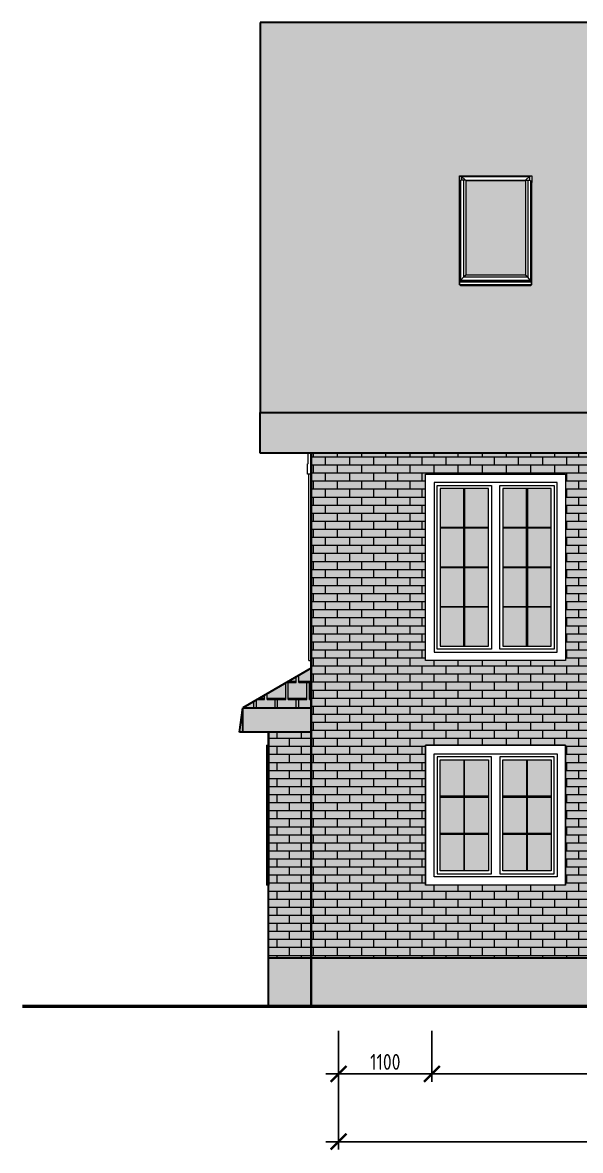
# Model space of a CAD drawing. Header units: millimetres. Extents: x -56498 to 234605, y -296269 to -29969.
# Drawn here: x 200259 to 206834, y -137920 to -124617 of the extents above; entities that cross this region are included whole.
import ezdxf

# ---------------------------------------------------------------- set-up
doc = ezdxf.new("R2010")
doc.units = ezdxf.units.MM
doc.header["$LTSCALE"] = 100
doc.header["$PDMODE"] = 35
for name, color, linetype, lineweight in [('0.3', 7, 'Continuous', 30), ('0.5', 7, 'Continuous', 50), ('Розміри 0.09', 5, 'Continuous', 9), ('Тонкі 0.18', 142, 'Continuous', 18), ('Штрихування 0.09', 253, 'Continuous', 9)]:
    doc.layers.add(name, color=color, linetype=linetype, lineweight=lineweight)
doc.styles.add('GOST 2.304', font='CS_Gost2304.shx')
doc.dimstyles.new('SPDS', dxfattribs={"dimscale": 100, "dimtxt": 2.5, "dimasz": 2.5, "dimexe": 1.25, "dimexo": 0.625, "dimtad": 1, "dimrnd": 0.001, "dimtxsty": 'GOST 2.304', "dimblk": 'ARCHTICK', "dimcen": 2.5, "dimdle": 2, "dimadec": 0, "dimazin": 2, "dimtfac": 0.75, "dimtmove": 1, "dimatfit": 3, "dimfxl": 0, "dimtolj": 1, "dimarcsym": 0})
pattern_1 = [(0, (15, 0), (125, 200), [220, -30]), (0, (15, 15), (125, 200), [220, -30]), (90, (235, 0), (-125, 200), [200, -200]), (90, (265, 0), (-125, 200), [200, -200])]

# ---------------------------------------------------------------- blocks, each defined once
blk = doc.blocks.new('_ArchTick')
at = {"color": 0, "linetype": 'ByBlock', "const_width": 0.15}
blk.add_lwpolyline([(-0.5, -0.5), (0.5, 0.5)], dxfattribs=at)
blk = doc.blocks.new('*D301')
at = {"layer": 'Defpoints', "color": 0, "transparency": 16777216}
for p in [(203984, -136461), (205084, -136461), (205084, -137017)]:
    blk.add_point(p, dxfattribs=at)
at = {"layer": 'Розміри 0.09', "color": 0, "lineweight": -2, "transparency": 16777216}
for p, q in [((203984, -136508), (203984, -137110)), ((205084, -136508), (205084, -137110)), ((203834, -137017), (205234, -137017))]:
    blk.add_line(p, q, dxfattribs=at)
at = {"layer": 'Розміри 0.09', "color": 0, "lineweight": -2, "transparency": 16777216, "xscale": 187.5, "yscale": 187.5, "zscale": 187.5, "rotation": 180}
blk.add_blockref('_ArchTick', (203984, -137017), dxfattribs=at)
at = {"layer": 'Розміри 0.09', "color": 0, "lineweight": -2, "transparency": 16777216, "xscale": 187.5, "yscale": 187.5, "zscale": 187.5}
blk.add_blockref('_ArchTick', (205084, -137017), dxfattribs=at)
at = {"layer": 'Розміри 0.09', "color": 0, "transparency": 16777216, "insert": (204534, -136876), "char_height": 187.5, "attachment_point": 5, "style": 'GOST 2.304'}
blk.add_mtext('\\A1;1100', dxfattribs=at)
blk = doc.blocks.new('*D302')
at = {"layer": 'Defpoints', "color": 0, "transparency": 16777216}
for p in [(205084, -136461), (211484, -136660), (211484, -137017)]:
    blk.add_point(p, dxfattribs=at)
at = {"layer": 'Розміри 0.09', "color": 0, "lineweight": -2, "transparency": 16777216}
for p, q in [((205084, -136508), (205084, -137110)), ((211484, -136707), (211484, -137110)), ((204934, -137017), (211634, -137017))]:
    blk.add_line(p, q, dxfattribs=at)
at = {"layer": 'Розміри 0.09', "color": 0, "lineweight": -2, "transparency": 16777216, "xscale": 187.5, "yscale": 187.5, "zscale": 187.5, "rotation": 180}
blk.add_blockref('_ArchTick', (205084, -137017), dxfattribs=at)
at = {"layer": 'Розміри 0.09', "color": 0, "lineweight": -2, "transparency": 16777216, "xscale": 187.5, "yscale": 187.5, "zscale": 187.5}
blk.add_blockref('_ArchTick', (211484, -137017), dxfattribs=at)
at = {"layer": 'Розміри 0.09', "color": 0, "transparency": 16777216, "insert": (208284, -136871), "char_height": 187.5, "attachment_point": 5, "style": 'GOST 2.304'}
blk.add_mtext('\\A1;6400', dxfattribs=at)
blk = doc.blocks.new('*D307')
at = {"layer": 'Defpoints', "color": 0, "transparency": 16777216}
for p in [(203984, -137017), (224984, -137017), (224984, -137817)]:
    blk.add_point(p, dxfattribs=at)
at = {"layer": 'Розміри 0.09', "color": 0, "lineweight": -2, "transparency": 16777216}
for p, q in [((203984, -137063), (203984, -137910)), ((224984, -137063), (224984, -137910)), ((203834, -137817), (225134, -137817))]:
    blk.add_line(p, q, dxfattribs=at)
at = {"layer": 'Розміри 0.09', "color": 0, "lineweight": -2, "transparency": 16777216, "xscale": 187.5, "yscale": 187.5, "zscale": 187.5, "rotation": 180}
blk.add_blockref('_ArchTick', (203984, -137817), dxfattribs=at)
at = {"layer": 'Розміри 0.09', "color": 0, "lineweight": -2, "transparency": 16777216, "xscale": 187.5, "yscale": 187.5, "zscale": 187.5}
blk.add_blockref('_ArchTick', (224984, -137817), dxfattribs=at)
at = {"layer": 'Розміри 0.09', "color": 0, "transparency": 16777216, "insert": (213868, -137669), "char_height": 187.5, "attachment_point": 5, "style": 'GOST 2.304'}
blk.add_mtext('\\A1;21000', dxfattribs=at)

msp = doc.modelspace()

# ---------------------------------------------------------------- hatches: boundary and pattern name
at = {"layer": 'Тонкі 0.18', "ltscale": 0.75, "true_color": 0xa64f21}
h = msp.add_hatch(color=34, dxfattribs=at)
h.paths.add_polyline_path([(208484.132, -126486.868), (208482.181, -126487.889), (208482.181, -126424.836), (208909.171, -126424.836), (208909.171, -124616.629), (205834.182, -124616.629), (205834.182, -126424.836), (206261.127, -126424.836), (206261.127, -126487.889), (206259.177, -126486.866), (206259.177, -127679.927), (206259.177, -127723.222), (205834.182, -127723.222), (205834.182, -129216.656), (208909.171, -129216.656), (208909.171, -127723.222), (208484.132, -127723.222), (208484.132, -127679.927)])
h.paths.add_polyline_path([(205834.182, -124616.629), (203059.171, -124616.629), (203059.171, -129216.656), (205834.182, -129216.656), (205834.182, -127723.222), (205409.166, -127723.222), (205409.166, -127679.927), (205409.166, -126486.846), (205407.162, -126487.889), (205407.162, -126424.836), (205834.182, -126424.836)])
h.paths.add_polyline_path([(214214.128, -124933.064), (214214.128, -124616.629), (208909.171, -124616.629), (208909.171, -126424.836), (209336.161, -126424.836), (209336.161, -126487.889), (209334.135, -126486.846), (209334.135, -127679.927), (209334.135, -127723.222), (208909.171, -127723.222), (208909.171, -129216.656), (210559.166, -129216.656), (211496.961, -128117.534)])
at = {"layer": 'Тонкі 0.18', "ltscale": 0.75, "true_color": 0xf4ebd8}
h = msp.add_hatch(color=254, dxfattribs=at)
h.paths.add_polyline_path([(207474.228, -131566.621), (207159.229, -131566.621), (207159.229, -131646.609), (207474.228, -131646.609)], flags=17)
h.paths.add_polyline_path([(207474.228, -131686.603), (207226.686, -131686.603), (207474.228, -131868.864)], flags=17)
h.paths.add_polyline_path([(207474.228, -131968.211), (207159.229, -131736.276), (207159.229, -132306.922), (207474.228, -132074.987)], flags=17)
h.paths.add_polyline_path([(207709.758, -132141.619), (207518.731, -132141.619), (207226.686, -132356.595), (208001.803, -132356.595)], flags=17)
h.paths.add_polyline_path([(208069.26, -132141.619), (207844.696, -132141.619), (208069.26, -132306.922)], flags=17)
h.paths.add_polyline_path([(208383.792, -132141.619), (208159.228, -132141.619), (208159.228, -132306.922)], flags=17)
h.paths.add_polyline_path([(208709.757, -132141.619), (208518.73, -132141.619), (208226.685, -132356.595), (209001.803, -132356.595)], flags=17)
h.paths.add_polyline_path([(209069.26, -132141.619), (208844.696, -132141.619), (209069.26, -132306.922)], flags=17)
h.paths.add_polyline_path([(207474.153, -129941.65), (209124.186, -129941.65), (210774.143, -129941.65), (210774.143, -131041.634), (211159.151, -131041.634), (211159.151, -129941.65), (211159.151, -129821.593), (211159.151, -128911.636), (211159.151, -128898.636), (210559.166, -129601.814), (210559.127, -129601.78), (210480.154, -129694.333), (203659.171, -129694.333), (203659.171, -131041.634), (205009.166, -131041.634), (205009.166, -129941.65), (206659.191, -129941.65), (206659.191, -131041.634), (207474.153, -131041.634)])
h.paths.add_polyline_path([(207474.153, -131041.634), (206659.191, -131041.634), (206659.191, -132141.619), (205009.166, -132141.619), (205009.166, -131041.634), (203659.171, -131041.634), (203659.171, -133966.634), (205009.166, -133966.634), (205009.166, -133141.618), (206659.191, -133141.618), (206659.191, -133966.634), (207474.153, -133966.634), (207474.153, -133141.618), (210774.143, -133141.618), (210774.143, -133966.634), (211159.151, -133966.634), (211159.151, -132666.595), (207009.206, -132666.595), (207009.206, -132416.598), (207059.206, -132416.598), (207059.206, -131566.621), (207049.226, -131566.621), (207049.226, -131526.627), (207474.153, -131526.627)])
h.paths.add_polyline_path([(211159.151, -133966.634), (210774.143, -133966.634), (210774.143, -134791.651), (207474.153, -134791.651), (207474.153, -133966.634), (206659.191, -133966.634), (206659.191, -134791.576), (206659.191, -134791.651), (205009.166, -134791.651), (205009.166, -133966.634), (203659.171, -133966.634), (203659.171, -135646.592), (211159.151, -135646.592)])
h.paths.add_polyline_path([(211159.151, -131041.634), (210774.143, -131041.634), (210774.143, -131526.627), (211159.151, -131526.627)])
h.paths.add_polyline_path([(211069.258, -131566.621), (210774.218, -131566.621), (210774.218, -131646.609), (211069.258, -131646.609)], flags=17)
h.paths.add_polyline_path([(211001.801, -131686.603), (210774.218, -131686.603), (210774.218, -131854.172)], flags=17)
h.paths.add_polyline_path([(211069.258, -131736.276), (210774.218, -131953.515), (210774.218, -132089.741), (211069.258, -132306.922)], flags=17)
h.paths.add_polyline_path([(210774.218, -132189.07), (210774.218, -132356.595), (211001.801, -132356.595)], flags=17)
at = {"layer": 'Тонкі 0.18', "ltscale": 0.75, "true_color": 0xa64f21}
msp.add_hatch(color=34, dxfattribs=at).paths.add_polyline_path([(203659.171, -132233.462), (202854.361, -132698.082), (203659.171, -132698.082)])
at = {"layer": 'Тонкі 0.18', "ltscale": 0.75, "true_color": 0xf4ebd8}
h = msp.add_hatch(color=254, dxfattribs=at)
h.paths.add_polyline_path([(203659.171, -132986.819), (203159.171, -132986.819), (203159.171, -133966.634), (203659.171, -133966.634)])
h.paths.add_polyline_path([(203659.171, -133966.634), (203159.171, -133966.634), (203159.171, -135646.592), (203659.171, -135646.592)])
at = {"layer": 'Штрихування 0.09', "ltscale": 0.75}
h = msp.add_hatch(dxfattribs=at)
h.set_pattern_fill('SQSHNGLE', color=256, scale=500, style=0, pattern_type=2)
h.set_pattern_definition(pattern_1)
h.paths.add_polyline_path([(208484.132, -126486.868), (208482.181, -126487.889), (208482.181, -126424.836), (208909.171, -126424.836), (208909.171, -124616.629), (205834.182, -124616.629), (205834.182, -126424.836), (206261.127, -126424.836), (206261.127, -126487.889), (206259.177, -126486.866), (206259.177, -127679.927), (206259.177, -127723.222), (205834.182, -127723.222), (205834.182, -129216.656), (208909.171, -129216.656), (208909.171, -127723.222), (208484.132, -127723.222), (208484.132, -127679.927)])
h.paths.add_polyline_path([(205834.182, -124616.629), (203059.171, -124616.629), (203059.171, -129216.656), (205834.182, -129216.656), (205834.182, -127723.222), (205409.166, -127723.222), (205409.166, -127679.927), (205409.166, -126486.846), (205407.162, -126487.889), (205407.162, -126424.836), (205834.182, -126424.836)])
h.paths.add_polyline_path([(214214.128, -124933.064), (214214.128, -124616.629), (208909.171, -124616.629), (208909.171, -126424.836), (209336.161, -126424.836), (209336.161, -126487.889), (209334.135, -126486.846), (209334.135, -127679.927), (209334.135, -127723.222), (208909.171, -127723.222), (208909.171, -129216.656), (210559.166, -129216.656), (211496.961, -128117.534)])
at = {"layer": 'Штрихування 0.09'}
h = msp.add_hatch(color=7, dxfattribs=at)
h.set_gradient(color1=(209, 255, 255), color2=(250, 255, 255), one_color=1, tint=0.99)
h.paths.add_polyline_path([(209260.6, -126478.322), (208557.742, -126478.322), (208557.742, -127595.264), (209260.6, -127595.264)])
h.paths.add_polyline_path([(206185.642, -126478.322), (205482.723, -126478.322), (205482.723, -127595.264), (206185.642, -127595.264)])
at = {"layer": 'Штрихування 0.09', "ltscale": 0.75}
h = msp.add_hatch(dxfattribs=at)
h.set_pattern_fill('AR-BRSTD', color=256, scale=1.4, style=0)
h.paths.add_polyline_path([(207474.228, -131566.621), (207159.229, -131566.621), (207159.229, -131646.609), (207474.228, -131646.609)], flags=17)
h.paths.add_polyline_path([(207474.228, -131686.603), (207226.686, -131686.603), (207474.228, -131868.864)], flags=17)
h.paths.add_polyline_path([(207474.228, -131968.211), (207159.229, -131736.276), (207159.229, -132306.922), (207474.228, -132074.987)], flags=17)
h.paths.add_polyline_path([(207709.758, -132141.619), (207518.731, -132141.619), (207226.686, -132356.595), (208001.803, -132356.595)], flags=17)
h.paths.add_polyline_path([(208069.26, -132141.619), (207844.696, -132141.619), (208069.26, -132306.922)], flags=17)
h.paths.add_polyline_path([(208383.792, -132141.619), (208159.228, -132141.619), (208159.228, -132306.922)], flags=17)
h.paths.add_polyline_path([(208709.757, -132141.619), (208518.73, -132141.619), (208226.685, -132356.595), (209001.803, -132356.595)], flags=17)
h.paths.add_polyline_path([(209069.26, -132141.619), (208844.696, -132141.619), (209069.26, -132306.922)], flags=17)
h.paths.add_polyline_path([(207474.153, -129941.65), (209124.186, -129941.65), (210774.143, -129941.65), (210774.143, -131041.634), (211159.151, -131041.634), (211159.151, -129941.65), (211159.151, -129821.593), (211159.151, -128911.636), (211159.151, -128898.636), (210559.166, -129601.814), (210559.127, -129601.78), (210480.154, -129694.333), (203659.171, -129694.333), (203659.171, -131041.634), (205009.166, -131041.634), (205009.166, -129941.65), (206659.191, -129941.65), (206659.191, -131041.634), (207474.153, -131041.634)])
h.paths.add_polyline_path([(207474.153, -131041.634), (206659.191, -131041.634), (206659.191, -132141.619), (205009.166, -132141.619), (205009.166, -131041.634), (203659.171, -131041.634), (203659.171, -133966.634), (205009.166, -133966.634), (205009.166, -133141.618), (206659.191, -133141.618), (206659.191, -133966.634), (207474.153, -133966.634), (207474.153, -133141.618), (210774.143, -133141.618), (210774.143, -133966.634), (211159.151, -133966.634), (211159.151, -132666.595), (207009.206, -132666.595), (207009.206, -132416.598), (207059.206, -132416.598), (207059.206, -131566.621), (207049.226, -131566.621), (207049.226, -131526.627), (207474.153, -131526.627)])
h.paths.add_polyline_path([(211159.151, -133966.634), (210774.143, -133966.634), (210774.143, -134791.651), (207474.153, -134791.651), (207474.153, -133966.634), (206659.191, -133966.634), (206659.191, -134791.576), (206659.191, -134791.651), (205009.166, -134791.651), (205009.166, -133966.634), (203659.171, -133966.634), (203659.171, -135646.592), (211159.151, -135646.592)])
h.paths.add_polyline_path([(211159.151, -131041.634), (210774.143, -131041.634), (210774.143, -131526.627), (211159.151, -131526.627)])
h.paths.add_polyline_path([(211069.258, -131566.621), (210774.218, -131566.621), (210774.218, -131646.609), (211069.258, -131646.609)], flags=17)
h.paths.add_polyline_path([(211001.801, -131686.603), (210774.218, -131686.603), (210774.218, -131854.172)], flags=17)
h.paths.add_polyline_path([(211069.258, -131736.276), (210774.218, -131953.515), (210774.218, -132089.741), (211069.258, -132306.922)], flags=17)
h.paths.add_polyline_path([(210774.218, -132189.07), (210774.218, -132356.595), (211001.801, -132356.595)], flags=17)
at = {"layer": 'Штрихування 0.09', "true_color": 0xa64517}
h = msp.add_hatch(color=34, dxfattribs=at)
h.paths.add_polyline_path([(225909.124, -129216.656), (218409.166, -129216.656), (218488.103, -129694.333), (225909.124, -129694.333)])
h.paths.add_polyline_path([(210559.166, -129216.656), (203059.171, -129216.656), (203059.171, -129694.333), (210480.154, -129694.333)])
at = {"layer": 'Штрихування 0.09'}
h = msp.add_hatch(color=7, dxfattribs=at)
h.set_gradient(color1=(209, 255, 255), color2=(250, 255, 255), one_color=1, tint=0.99)
h.paths.add_polyline_path([(205179.239, -130111.605), (205459.242, -130111.605), (205459.242, -130569.097), (205179.239, -130569.097)])
h.paths.add_polyline_path([(205469.237, -130111.605), (205749.232, -130111.605), (205749.232, -130569.097), (205469.237, -130569.097)])
h.paths.add_polyline_path([(205469.237, -130579.152), (205749.232, -130579.152), (205749.232, -131036.644), (205469.237, -131036.644)])
h.paths.add_polyline_path([(205179.239, -130579.152), (205459.242, -130579.152), (205459.242, -131036.644), (205179.239, -131036.644)])
h.paths.add_polyline_path([(205179.239, -131046.624), (205459.242, -131046.624), (205459.242, -131504.116), (205179.239, -131504.116)])
h.paths.add_polyline_path([(205469.237, -131046.624), (205749.232, -131046.624), (205749.232, -131504.116), (205469.237, -131504.116)])
h.paths.add_polyline_path([(205469.237, -131514.096), (205749.232, -131514.096), (205749.232, -131971.588), (205469.237, -131971.588)])
h.paths.add_polyline_path([(205179.239, -131514.096), (205459.242, -131514.096), (205459.242, -131971.588), (205179.239, -131971.588)])
h.paths.add_polyline_path([(205919.263, -131514.096), (206199.221, -131514.096), (206199.221, -131971.588), (205919.263, -131971.588)])
h.paths.add_polyline_path([(206209.2, -131514.096), (206489.233, -131514.096), (206489.233, -131971.588), (206209.2, -131971.588)])
h.paths.add_polyline_path([(206209.2, -131046.624), (206489.233, -131046.624), (206489.233, -131504.116), (206209.2, -131504.116)])
h.paths.add_polyline_path([(205919.263, -131046.624), (206199.221, -131046.624), (206199.221, -131504.116), (205919.263, -131504.116)])
h.paths.add_polyline_path([(205919.263, -130579.152), (206199.221, -130579.152), (206199.221, -131036.644), (205919.263, -131036.644)])
h.paths.add_polyline_path([(206209.2, -130579.152), (206489.233, -130579.152), (206489.233, -131036.644), (206209.2, -131036.644)])
h.paths.add_polyline_path([(206209.2, -130111.605), (206489.233, -130111.605), (206489.233, -130569.097), (206209.2, -130569.097)])
h.paths.add_polyline_path([(205919.263, -130111.605), (206199.221, -130111.605), (206199.221, -130569.097), (205919.263, -130569.097)])
at = {"layer": 'Штрихування 0.09', "ltscale": 0.75}
h = msp.add_hatch(dxfattribs=at)
h.set_pattern_fill('SQSHNGLE', color=256, scale=500, style=0, pattern_type=2)
h.set_pattern_definition(pattern_1)
h.paths.add_polyline_path([(203659.171, -132233.462), (202854.361, -132698.082), (203659.171, -132698.082)])
at = {"layer": 'Штрихування 0.09', "true_color": 0xa64517}
msp.add_hatch(color=34, dxfattribs=at).paths.add_polyline_path([(203659.171, -132698.082), (202854.361, -132698.082), (202854.361, -132986.819), (203659.171, -132986.819)])
at = {"layer": 'Штрихування 0.09', "ltscale": 0.75}
h = msp.add_hatch(dxfattribs=at)
h.set_pattern_fill('AR-BRSTD', color=256, scale=1.4, style=0)
h.paths.add_polyline_path([(203659.171, -132986.819), (203159.171, -132986.819), (203159.171, -133966.634), (203659.171, -133966.634)])
h.paths.add_polyline_path([(203659.171, -133966.634), (203159.171, -133966.634), (203159.171, -135646.592), (203659.171, -135646.592)])
at = {"layer": 'Штрихування 0.09'}
msp.add_hatch(color=256, dxfattribs=at).paths.add_polyline_path([(205884.149, -133276.607), (205784.201, -133276.607), (205784.201, -133276.982), (205884.149, -133276.982), (205884.149, -133276.607)], flags=0)
h = msp.add_hatch(color=7, dxfattribs=at)
h.set_gradient(color1=(209, 255, 255), color2=(250, 255, 255), one_color=1, tint=0.99)
h.paths.add_polyline_path([(205179.187, -133311.649), (205459.22, -133311.649), (205459.22, -133741.603), (205179.187, -133741.603)])
h.paths.add_polyline_path([(205469.199, -133311.649), (205749.157, -133311.649), (205749.157, -133741.603), (205469.199, -133741.603)])
h.paths.add_polyline_path([(205469.199, -133751.582), (205749.157, -133751.582), (205749.157, -134181.611), (205469.199, -134181.611)])
h.paths.add_polyline_path([(205179.187, -133751.582), (205459.22, -133751.582), (205459.22, -134181.611), (205179.187, -134181.611)])
h.paths.add_polyline_path([(205179.187, -134191.591), (205459.22, -134191.591), (205459.22, -134621.62), (205179.187, -134621.62)])
h.paths.add_polyline_path([(205469.199, -134191.591), (205749.157, -134191.591), (205749.157, -134621.62), (205469.199, -134621.62)])
h.paths.add_polyline_path([(205919.188, -134191.591), (206199.221, -134191.591), (206199.221, -134621.62), (205919.188, -134621.62)])
h.paths.add_polyline_path([(205919.188, -133751.582), (206199.221, -133751.582), (206199.221, -134181.611), (205919.188, -134181.611)])
h.paths.add_polyline_path([(205919.188, -133311.649), (206199.221, -133311.649), (206199.221, -133741.603), (205919.188, -133741.603)])
h.paths.add_polyline_path([(206209.2, -133311.649), (206489.158, -133311.649), (206489.158, -133741.603), (206209.2, -133741.603)])
h.paths.add_polyline_path([(206209.2, -133751.582), (206489.158, -133751.582), (206489.158, -134181.611), (206209.2, -134181.611)])
h.paths.add_polyline_path([(206209.2, -134191.591), (206489.158, -134191.591), (206489.158, -134621.62), (206209.2, -134621.62)])
at = {"layer": 'Штрихування 0.09', "ltscale": 0.75}
h = msp.add_hatch(dxfattribs=at)
h.set_pattern_fill('FLGSTONE', scale=1000, angle=30, style=0, pattern_type=2)
h.set_pattern_definition([(30, (0, 0), (-500, 866.0254), [200, -800]), (30, (635.5, 459.3), (-500, 866.0254), [180, -820]), (30, (632.8, 503.9), (-500, 866.0254), [160, -840]), (30, (171.8, 422.5), (-500, 866.0254), [120, -40, 80, -760]), (30, (-150, 259.8), (-500, 866.0254), [60, -840, 60, -40]), (30, (169.1, 467.1), (-500, 866.0254), [200, -800]), (30, (626.7, 754.4), (-500, 866.0254), [140, -860]), (30, (131.1, 653), (-500, 866.0254), [140, -40, 260, -560]), (30, (128.4, 697.7), (-500, 866.0254), [240, -40, 60, -40, 40, -580]), (30, (-42.9, 714.3), (-500, 866.0254), [100, -900]), (30, (-62.9, 748.9), (-500, 866.0254), [120, -880]), (30, (100.3, 866.2), (-500, 866.0254), [100, -900]), (30, (-256.1, 683.5), (-500, 866.0254), [100, -900]), (30, (80.3, 900.9), (-500, 866.0254), [120, -880]), (30, (-310.7, 698.2), (-500, 866.0254), [120, -880]), (30, (-202.2, 830.1), (-500, 866.0254), [240, -240, 80, -40, 120, -280]), (30, (-222.2, 864.8), (-500, 866.0254), [240, -240, 240, -280]), (30, (-480, 831.4), (-500, 866.0254), [200, -800]), (120, (0, 0), (-866.0254, -500), [300, -540, 120, -40]), (120, (173.2, 100), (-866.0254, -500), [160, -600, 200, -40]), (120, (207.8, 120), (-866.0254, -500), [160, -600, 60, -40, 100, -40]), (120, (134.4, 447.1), (-866.0254, -500), [60, -940]), (120, (169.1, 467.1), (-866.0254, -500), [60, -940]), (120, (93.7, 677.7), (-866.0254, -500), [100, -900]), (120, (128.4, 697.7), (-866.0254, -500), [100, -900]), (120, (390.3, 363.9), (-866.0254, -500), [160, -460, 340, -40]), (120, (342.3, 567.1), (-866.0254, -500), [180, -820]), (120, (376.9, 587.1), (-866.0254, -500), [180, -820]), (120, (355.7, 343.9), (-866.0254, -500), [160, -440, 100, -40, 220, -40]), (120, (178.9, 1050.1), (-866.0254, -500), [180, -820]), (120, (193.5, 1104.8), (-866.0254, -500), [160, -840]), (120, (598.2, 483.9), (-866.0254, -500), [80, -920]), (120, (632.8, 503.9), (-866.0254, -500), [80, -340, 280, -300]), (120, (457.5, 887.7), (-866.0254, -500), [280, -720]), (120, (592.1, 734.4), (-866.0254, -500), [160, -840]), (120, (626.7, 754.4), (-866.0254, -500), [160, -840]), (120, (771.4, 583.9), (-866.0254, -500), [180, -560, 220, -40]), (75, (-300, 519.6), (-500, 866.0253), [169.7056, -1244.508]), (75, (-118.04, 324.45), (-500, 866.0253), [169.7056, -1244.508]), (75, (-73.4, 327.1), (-500, 866.0253), [169.7056, -1244.508]), (75, (90.5, 283.2), (-500, 866.0253), [169.7056, -1244.508]), (75, (127.85, 258.56), (-500, 866.0253), [169.7056, -1244.058]), (75, (568.9, 374.64), (-500, 866.0253), [113.137, -1301.0765]), (75, (592.8, 573.2), (-500, 866.0253), [141.4213, -1272.7922]), (75, (555.5, 597.85), (-500, 866.0253), [141.4213, -1272.7922]), (75, (492.1, 907.65), (-500, 866.0253), [254.5584, -1159.655]), (75, (546.74, 893), (-500, 866.0253), [84.853, -1329.3607]), (75, (613.54, 377.3), (-500, 866.0253), [84.853, -1329.3607]), (75, (78.4, 784.26), (-500, 866.0253), [84.853, -1329.3607]), (75, (41.05, 808.9), (-500, 866.0253), [56.5685, -1357.645]), (165, (-87.5, 711.6), (-866.0253, -500), [84.853, -1329.3607]), (165, (-62.9, 748.9), (-866.0253, -500), [113.137, -1301.0765]), (345, (421.4, 1190.14), (866.0253, 500), [141.4213, -1272.7922]), (345, (-73.4, 327.1), (866.0253, 500), [169.7056, -1244.508]), (345, (-98.04, 289.8), (866.0253, 500), [197.9898, -1216.2237]), (345, (-420, 727.46), (866.0253, 500), [113.137, -1301.0765]), (236.56505, (355.7, 343.92), (-866.0254, -500), [268.33, -1967.738]), (236.56505, (375.7, 309.3), (-866.0254, -500), [268.33, -1967.738]), (183.43495, (101.77, 543.73), (-866.0254, -500), [134.16, -44.72, 223.61, -1833.578]), (183.43495, (104.45, 499.1), (-866.0254, -500), [134.16, -44.72, 223.61, -1833.578]), (183.43495, (588.9, 340), (-866.0254, -500), [178.8854, -2057.1826]), (183.43495, (568.9, 374.64), (-866.0254, -500), [178.8854, -2057.1826]), (183.43495, (558.2, 553.2), (-866.0254, -500), [178.8854, -2057.1826]), (183.43495, (555.5, 597.85), (-866.0254, -500), [178.8854, -2057.1826]), (93.43495, (-76.8, 533), (-500, 866.0254), [178.8854, -2057.1826]), (93.43495, (-32.15, 535.7), (-500, 866.0254), [178.8854, -2057.1826]), (93.43495, (221.58, 936.2), (-500, 866.0254), [134.16, -2101.908]), (93.43495, (139.1, 519.1), (-500, 866.0254), [134.16, -2101.908]), (93.43495, (101.77, 543.73), (-500, 866.0254), [134.16, -2101.908]), (93.43495, (184.26, 960.86), (-500, 866.0254), [89.4427, -2146.6253]), (326.56505, (186.94, 916.2), (500, -866.0254), [178.8854, -2057.1826]), (326.56505, (221.58, 936.2), (500, -866.0254), [178.8854, -2057.1826])])
h.paths.add_polyline_path([(225309.139, -135646.592), (217809.181, -135646.592), (217809.181, -136216.577), (225309.139, -136216.577)])
h.paths.add_polyline_path([(225809.101, -135646.592), (225309.139, -135646.592), (225309.139, -136216.577), (225809.101, -136216.577)])
h.paths.add_polyline_path([(217809.181, -135646.592), (211159.151, -135646.592), (211159.151, -136216.577), (217809.181, -136216.577)])
h.paths.add_polyline_path([(211159.151, -135646.592), (203659.171, -135646.592), (203659.171, -136216.577), (211159.151, -136216.577)])
h.paths.add_polyline_path([(203659.171, -135646.592), (203159.171, -135646.592), (203159.171, -136216.577), (203659.171, -136216.577)])
at = {"layer": 'Штрихування 0.09', "true_color": 0xcfd0cf}
h = msp.add_hatch(color=254, dxfattribs=at)
h.paths.add_polyline_path([(225309.139, -135646.592), (217809.181, -135646.592), (217809.181, -136216.577), (225309.139, -136216.577)])
h.paths.add_polyline_path([(225809.101, -135646.592), (225309.139, -135646.592), (225309.139, -136216.577), (225809.101, -136216.577)])
h.paths.add_polyline_path([(217809.181, -135646.592), (211159.151, -135646.592), (211159.151, -136216.577), (217809.181, -136216.577)])
h.paths.add_polyline_path([(211159.151, -135646.592), (203659.171, -135646.592), (203659.171, -136216.577), (211159.151, -136216.577)])
h.paths.add_polyline_path([(203659.171, -135646.592), (203159.171, -135646.592), (203159.171, -136216.577), (203659.171, -136216.577)])

# ---------------------------------------------------------------- linework, layer by layer
for p, q in [((205409.166, -126486.846), (205407.162, -126487.889)), ((206261.127, -126487.889), (206259.177, -126486.846))]:
    msp.add_line(p, q)
at = {"layer": '0.3'}
for p, q in [((203059.171, -124616.629), (203059.171, -129216.656)), ((214214.128, -124616.629), (203059.171, -124616.629)), ((214214.128, -124616.629), (203059.171, -124616.629)), ((203059.171, -124616.629), (203059.171, -129216.656)), ((203059.171, -129216.656), (210559.166, -129216.656)), ((203059.171, -129216.656), (210559.166, -129216.656)), ((203059.171, -129694.333), (203059.171, -129216.656)), ((210480.154, -129694.333), (203059.171, -129694.333)), ((210480.154, -129694.333), (203659.171, -129694.333)), ((203659.171, -129694.333), (203659.171, -136216.577)), ((203659.171, -136216.577), (203659.171, -129694.333)), ((203659.171, -132233.462), (202854.361, -132698.082)), ((203659.171, -132233.462), (202854.361, -132698.082)), ((202817.751, -132986.819), (202854.361, -132698.082)), ((202854.361, -132698.082), (203659.171, -132698.082)), ((202854.361, -132986.819), (202854.361, -132698.082)), ((202854.361, -132698.082), (203659.171, -132698.082)), ((203659.171, -132986.819), (202817.751, -132986.819)), ((203159.171, -132986.819), (203159.171, -134791.651)), ((203659.171, -132986.819), (203159.171, -132986.819)), ((203159.171, -136216.577), (203159.171, -132986.819)), ((203659.171, -136216.577), (203659.171, -132986.819)), ((203159.171, -135646.592), (225809.101, -135646.592))]:
    msp.add_line(p, q, dxfattribs=at)
at = {"layer": '0.5'}
msp.add_line((200259.171, -136216.577), (228709.101, -136216.577), dxfattribs=at)
at = {"layer": 'Тонкі 0.18'}
for p, q in [((205407.162, -126487.889), (205407.162, -126424.836)), ((205407.162, -126424.836), (206261.127, -126424.836)), ((205407.162, -126424.836), (205407.162, -126487.889)), ((205407.162, -126424.836), (206261.127, -126424.836)), ((205407.162, -126487.889), (205407.162, -126503.594)), ((205409.166, -127710.766), (205409.166, -126486.846)), ((205409.166, -126486.846), (205409.166, -127679.927)), ((206259.177, -126486.846), (206259.177, -127710.766)), ((206259.177, -126486.846), (206259.177, -127679.927)), ((206261.127, -126424.836), (206261.127, -126487.889)), ((206261.127, -126424.836), (206261.127, -126487.889)), ((206261.127, -126487.889), (206261.127, -126503.594)), ((206259.177, -127679.927), (205409.166, -127679.927)), ((205409.166, -127679.927), (205409.166, -127710.766)), ((205419.168, -127710.766), (205409.166, -127710.766)), ((206259.177, -127710.766), (205409.166, -127710.766)), ((205419.168, -127723.222), (205419.168, -127710.766)), ((205419.168, -127710.766), (205419.168, -127723.222)), ((206259.177, -127710.766), (206249.197, -127710.766)), ((206249.197, -127710.766), (206249.197, -127723.222)), ((206249.197, -127710.766), (206249.197, -127723.222)), ((206259.177, -127710.766), (206259.177, -127679.927)), ((206249.197, -127723.222), (205419.168, -127723.222)), ((206249.197, -127723.222), (205419.168, -127723.222)), ((205009.166, -132141.619), (205009.166, -129941.65)), ((205009.166, -129941.65), (206659.191, -129941.65)), ((205009.166, -132141.619), (205009.166, -129941.65)), ((205009.166, -129941.65), (206659.191, -129941.65)), ((206659.191, -129941.65), (206659.191, -132141.619)), ((206659.191, -129941.65), (206659.191, -132141.619)), ((205109.166, -130041.597), (205109.166, -132041.596)), ((206559.169, -130041.597), (205109.166, -130041.597)), ((206559.169, -132041.596), (206559.169, -130041.597)), ((205109.166, -132041.596), (206559.169, -132041.596)), ((206659.191, -132141.619), (205009.166, -132141.619)), ((206659.191, -132141.619), (205009.166, -132141.619)), ((205009.166, -134791.651), (205009.166, -133141.618)), ((205009.166, -133141.618), (206659.191, -133141.618)), ((205009.166, -133141.618), (205009.166, -134791.651)), ((206659.191, -133141.618), (205009.166, -133141.618)), ((206659.191, -133141.618), (206659.191, -134791.651)), ((206659.191, -134791.576), (206659.191, -133141.618)), ((205109.166, -134691.628), (205109.166, -133241.64)), ((205109.166, -133241.64), (206559.169, -133241.64)), ((206559.169, -133241.64), (206559.169, -134691.628)), ((206559.169, -134691.628), (205109.166, -134691.628)), ((206659.191, -134791.651), (205009.166, -134791.651))]:
    msp.add_line(p, q, dxfattribs=at)
at = {"layer": 'Штрихування 0.09'}
for p, q in [((205407.162, -126424.836), (205434.168, -126433.713)), ((205434.168, -126473.76), (205407.162, -126487.889)), ((205422.169, -126480.04), (205422.169, -127658.774)), ((205434.168, -126433.713), (205434.168, -126473.76)), ((205434.168, -126433.713), (205481.162, -126473.76)), ((205434.168, -126433.713), (206234.19, -126433.713)), ((205481.162, -126473.76), (205434.168, -126473.76)), ((205454.6, -126473.76), (205454.6, -127619.231)), ((205481.162, -126477.421), (205481.162, -126473.76)), ((205481.162, -126473.76), (206187.142, -126473.76)), ((205481.162, -126477.421), (206187.142, -126477.421)), ((205482.723, -126477.421), (205482.723, -127595.264)), ((205482.723, -126478.322), (206185.642, -126478.322)), ((206185.642, -126477.421), (206185.642, -127595.264)), ((206187.142, -126473.76), (206234.19, -126433.713)), ((206187.142, -126477.421), (206187.142, -126473.76)), ((206187.142, -126473.76), (206234.19, -126473.76)), ((206213.705, -126473.76), (206213.705, -127619.231)), ((206234.19, -126433.713), (206261.127, -126424.836)), ((206234.19, -126433.713), (206234.19, -126473.76)), ((206234.19, -126473.76), (206261.127, -126487.889)), ((206246.195, -126480.04), (206246.195, -127658.774)), ((205425.051, -127665.325), (205409.166, -127679.927)), ((205454.6, -127619.231), (205422.169, -127658.774)), ((206246.195, -127658.774), (205422.169, -127658.774)), ((205422.169, -127658.774), (205422.169, -127665.325)), ((206246.195, -127665.325), (205422.169, -127665.325)), ((205482.723, -127595.264), (205454.6, -127619.231)), ((206213.705, -127619.231), (205454.6, -127619.231)), ((206185.642, -127595.264), (205482.723, -127595.264)), ((206213.705, -127619.231), (206185.642, -127595.264)), ((206246.195, -127658.774), (206213.705, -127619.231)), ((206259.177, -127679.927), (206243.269, -127665.325)), ((206246.195, -127665.325), (206246.195, -127658.774)), ((203624.166, -129821.593), (203624.166, -129694.333)), ((203624.166, -129821.593), (203619.169, -129821.593)), ((203619.169, -129941.65), (203619.169, -129821.593)), ((203659.171, -129941.65), (203619.169, -129941.65)), ((203634.169, -132141.619), (203634.169, -129941.65)), ((205144.17, -132006.629), (205144.17, -130076.639)), ((205144.17, -130076.639), (205784.201, -130076.639)), ((205784.201, -130076.639), (205784.201, -132006.629)), ((205884.149, -132006.629), (205884.149, -130076.639)), ((205884.149, -130076.639), (206524.127, -130076.639)), ((206524.127, -130076.639), (206524.127, -132006.629)), ((205179.167, -130111.605), (205179.167, -131971.588)), ((205749.16, -130111.605), (205179.167, -130111.605)), ((205459.17, -130569.097), (205459.17, -130111.605)), ((205469.164, -130111.605), (205469.164, -130569.097)), ((205749.16, -131971.588), (205749.16, -130111.605)), ((205919.19, -130111.605), (205919.19, -131971.588)), ((206489.161, -130111.605), (205919.19, -130111.605)), ((206199.148, -130569.097), (206199.148, -130111.605)), ((206209.128, -130111.605), (206209.128, -130569.097)), ((206489.161, -131971.588), (206489.161, -130111.605)), ((205179.167, -130569.097), (205459.17, -130569.097)), ((205459.17, -130579.152), (205179.167, -130579.152)), ((205459.17, -130569.097), (205459.17, -130579.152)), ((205459.17, -131036.644), (205459.17, -130579.152)), ((205469.164, -130579.152), (205469.164, -130569.097)), ((205469.164, -130569.097), (205749.16, -130569.097)), ((205469.164, -130579.152), (205469.164, -131036.644)), ((205749.16, -130579.152), (205469.164, -130579.152)), ((205919.19, -130569.097), (206199.148, -130569.097)), ((206199.148, -130579.152), (205919.19, -130579.152)), ((206199.148, -130569.097), (206199.148, -130579.152)), ((206199.148, -131036.644), (206199.148, -130579.152)), ((206209.128, -130579.152), (206209.128, -130569.097)), ((206209.128, -130569.097), (206489.161, -130569.097)), ((206209.128, -130579.152), (206209.128, -131036.644)), ((206489.161, -130579.152), (206209.128, -130579.152)), ((205179.167, -131036.644), (205459.17, -131036.644)), ((205459.17, -131036.644), (205459.17, -131046.624)), ((205469.164, -131046.624), (205469.164, -131036.644)), ((205469.164, -131036.644), (205749.16, -131036.644)), ((205919.19, -131036.644), (206199.148, -131036.644)), ((206199.148, -131036.644), (206199.148, -131046.624)), ((206209.128, -131046.624), (206209.128, -131036.644)), ((206209.128, -131036.644), (206489.161, -131036.644)), ((205459.17, -131046.624), (205179.167, -131046.624)), ((205459.17, -131504.116), (205459.17, -131046.624)), ((205469.164, -131046.624), (205469.164, -131504.116)), ((205749.16, -131046.624), (205469.164, -131046.624)), ((206199.148, -131046.624), (205919.19, -131046.624)), ((206199.148, -131504.116), (206199.148, -131046.624)), ((206209.128, -131046.624), (206209.128, -131504.116)), ((206489.161, -131046.624), (206209.128, -131046.624)), ((205179.167, -131504.116), (205459.17, -131504.116)), ((205459.17, -131514.096), (205179.167, -131514.096)), ((205459.17, -131504.116), (205459.17, -131514.096)), ((205459.17, -131971.588), (205459.17, -131514.096)), ((205469.164, -131514.096), (205469.164, -131504.116)), ((205469.164, -131504.116), (205749.16, -131504.116)), ((205469.164, -131514.096), (205469.164, -131971.588)), ((205749.16, -131514.096), (205469.164, -131514.096)), ((205919.19, -131504.116), (206199.148, -131504.116)), ((206199.148, -131514.096), (205919.19, -131514.096)), ((206199.148, -131504.116), (206199.148, -131514.096)), ((206199.148, -131971.588), (206199.148, -131514.096)), ((206209.128, -131514.096), (206209.128, -131504.116)), ((206209.128, -131504.116), (206489.161, -131504.116)), ((206209.128, -131514.096), (206209.128, -131971.588)), ((206489.161, -131514.096), (206209.128, -131514.096)), ((205179.167, -131971.588), (205749.16, -131971.588)), ((205919.19, -131971.588), (206489.161, -131971.588)), ((205784.201, -132006.629), (205144.17, -132006.629)), ((206524.127, -132006.629), (205884.149, -132006.629)), ((203634.169, -132141.619), (203659.171, -132141.619)), ((203134.169, -133141.618), (203134.169, -134791.651)), ((203134.169, -133141.618), (203159.171, -133141.618)), ((205144.17, -133276.607), (205144.17, -134656.587)), ((205784.201, -133276.607), (205144.17, -133276.607)), ((205784.201, -134656.587), (205784.201, -133276.607)), ((205884.149, -133276.607), (205884.149, -134656.587)), ((206524.127, -133276.607), (205884.149, -133276.607)), ((206524.127, -134656.587), (206524.127, -133276.607)), ((205179.167, -134621.62), (205179.167, -133311.649)), ((205179.167, -133311.649), (205749.16, -133311.649)), ((205459.17, -133311.649), (205459.17, -133741.603)), ((205469.164, -133741.603), (205469.164, -133311.649)), ((205749.16, -133311.649), (205749.16, -134621.62)), ((205919.19, -134621.62), (205919.19, -133311.649)), ((205919.19, -133311.649), (206489.161, -133311.649)), ((206199.148, -133311.649), (206199.148, -133741.603)), ((206209.128, -133741.603), (206209.128, -133311.649)), ((206489.161, -133311.649), (206489.161, -134621.62)), ((205459.17, -133741.603), (205179.167, -133741.603)), ((205179.167, -133751.582), (205459.17, -133751.582)), ((205459.17, -133751.582), (205459.17, -133741.603)), ((205459.17, -133751.582), (205459.17, -134181.611)), ((205749.16, -133741.603), (205469.164, -133741.603)), ((205469.164, -133741.603), (205469.164, -133751.582)), ((205469.164, -134181.611), (205469.164, -133751.582)), ((205469.164, -133751.582), (205749.16, -133751.582)), ((206199.148, -133741.603), (205919.19, -133741.603)), ((205919.19, -133751.582), (206199.148, -133751.582)), ((206199.148, -133751.582), (206199.148, -133741.603)), ((206199.148, -133751.582), (206199.148, -134181.611)), ((206489.161, -133741.603), (206209.128, -133741.603)), ((206209.128, -133741.603), (206209.128, -133751.582)), ((206209.128, -134181.611), (206209.128, -133751.582)), ((206209.128, -133751.582), (206489.161, -133751.582)), ((205459.17, -134181.611), (205179.167, -134181.611)), ((205179.167, -134191.591), (205459.17, -134191.591)), ((205459.17, -134191.591), (205459.17, -134181.611)), ((205459.17, -134191.591), (205459.17, -134619.519)), ((205749.16, -134181.611), (205469.164, -134181.611)), ((205469.164, -134181.611), (205469.164, -134191.591)), ((205469.164, -134619.519), (205469.164, -134191.591)), ((205469.164, -134191.591), (205749.16, -134191.591)), ((206199.148, -134181.611), (205919.19, -134181.611)), ((205919.19, -134191.591), (206199.148, -134191.591)), ((206199.148, -134191.591), (206199.148, -134181.611)), ((206199.148, -134191.591), (206199.148, -134621.62)), ((206489.161, -134181.611), (206209.128, -134181.611)), ((206209.128, -134181.611), (206209.128, -134191.591)), ((206209.128, -134621.62), (206209.128, -134191.591)), ((206209.128, -134191.591), (206489.161, -134191.591)), ((205749.16, -134621.62), (205179.167, -134621.62)), ((206489.161, -134621.62), (205919.19, -134621.62)), ((205144.17, -134656.587), (205784.201, -134656.587)), ((205884.149, -134656.587), (206524.127, -134656.587))]:
    msp.add_line(p, q, dxfattribs=at)
at = {"layer": 'Штрихування 0.09', "ltscale": 75}
msp.add_line((203159.171, -134791.651), (203134.169, -134791.651), dxfattribs=at)

# ---------------------------------------------------------------- dimensions: what is measured, and where the dimension line sits
at = {"layer": 'Розміри 0.09'}
for base, p1, p2, picture, middle in [((205084.165, -137016.577), (203984.165, -136460.639), (205084.165, -136460.639), '*D301', (204534.165, -136875.952)), ((211484.165, -137016.577), (205084.165, -136460.639), (211484.165, -136659.838), '*D302', (208284.165, -136870.526))]:
    dim = msp.add_linear_dim(base=base, p1=p1, p2=p2, dimstyle='SPDS', override={"dimscale": 75, "dimlfac": 1, "dimtxsty": 'GOST 2.304', "dimblk1": 'ArchTick', "dimblk2": 'ArchTick', "dimsah": 1, "dimtolj": 1}, dxfattribs=at)
    dim.commit()
    dim.dimension.update_dxf_attribs({"geometry": picture, "text_midpoint": middle})
dim = msp.add_linear_dim(base=(224984.165, -137816.577), p1=(203984.165, -137016.577), p2=(224984.165, -137016.577), dimstyle='SPDS', override={"dimscale": 75, "dimlfac": 1, "dimtxsty": 'GOST 2.304', "dimblk1": 'ArchTick', "dimblk2": 'ArchTick', "dimsah": 1, "dimtolj": 1}, dxfattribs=at)
dim.commit()
dim.dimension.update_dxf_attribs({"geometry": '*D307', "text_midpoint": (213868.29, -137816.577), "dimtype": 160})

doc.saveas('drawing.dxf')
